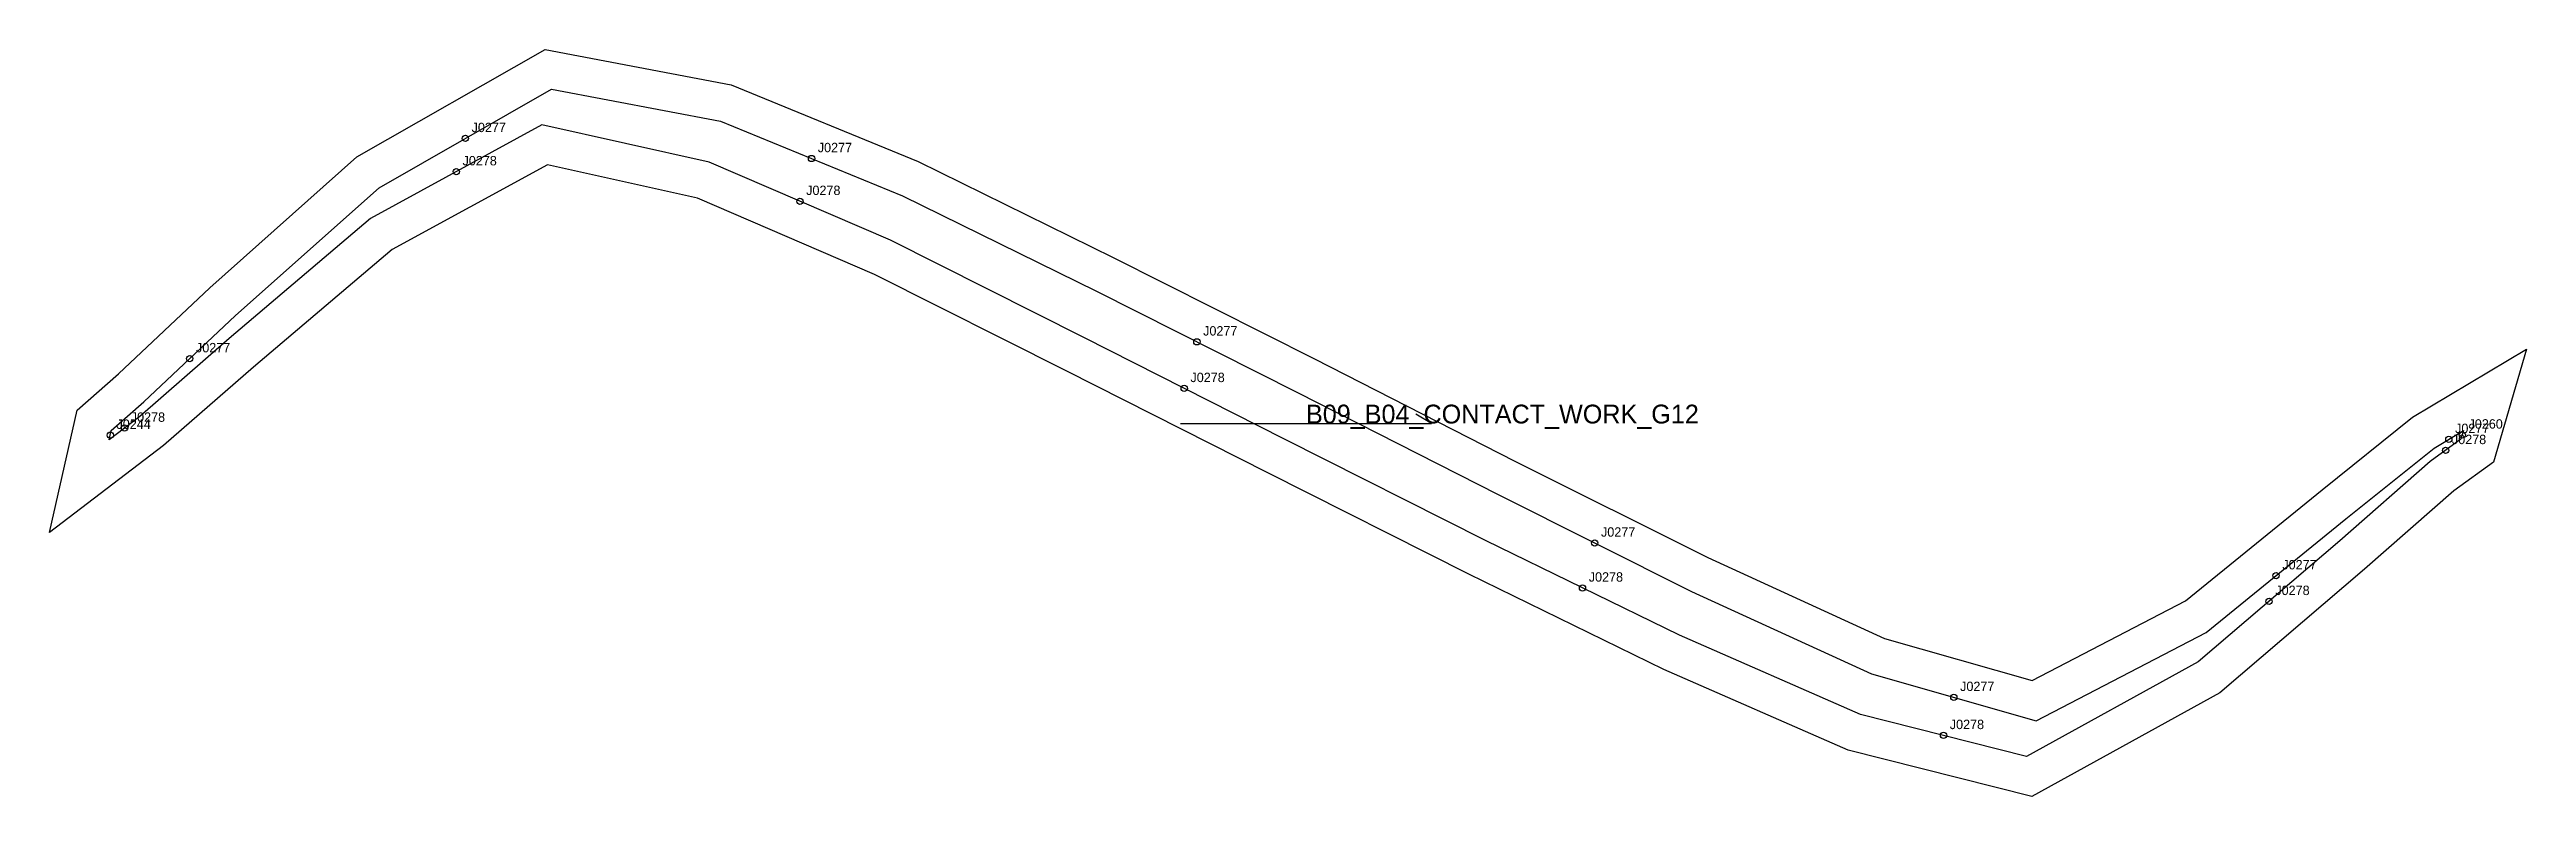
# Model space of a CAD drawing. Header units: millimetres. Extents: x -20 to 770, y -117 to 122.
import ezdxf

# ---------------------------------------------------------------- set-up
doc = ezdxf.new("R2010")
doc.units = ezdxf.units.MM
for name, color, linetype in [('CUT', 1, 'Continuous'), ('GRAIN', 3, 'Continuous'), ('LABEL', 7, 'Continuous'), ('NOTCH', 2, 'Continuous'), ('SEW', 5, 'Continuous')]:
    doc.layers.add(name, color=color, linetype=linetype)

msp = doc.modelspace()

# ---------------------------------------------------------------- linework, layer by layer
at = {"layer": 'CUT'}
msp.add_lwpolyline([(-10.84, 6.44), (2.34, 18.05), (31.48, 45.53), (78.36, 87.24), (138.34, 121.51), (197.74, 110.24), (257.35, 85.8), (319.57, 55.17), (383.74, 22.86), (447.74, -9.74), (509.21, -40.47), (565.61, -66.35), (612.71, -79.71), (661.62, -54.3), (705.25, -18.88), (734.04, 4.27), (770.38, 25.94), (759.86, -10.1), (747.19, -19.29), (718.75, -44.23), (672.52, -83.72), (612.58, -116.72), (554.04, -101.94), (495.18, -76.21), (433.01, -45.86), (368.86, -13.46), (304.79, 18.91), (243.48, 49.78), (187.03, 74.1), (139.14, 84.78), (89.56, 57.71), (45.39, 20.24), (16.7, -4.8), (-19.7, -32.58), (-10.84, 6.44)], close=True, dxfattribs=at)
at = {"layer": 'GRAIN'}
for p, q in [((341.08, 2.25), (421.08, 2.25)), ((421.08, 2.25), (416.08, 5.25))]:
    msp.add_line(p, q, dxfattribs=at)
at = {"layer": 'NOTCH'}
for centre in [(112.93, 93.17), (223.36, 86.76), (110.04, 82.57), (219.65, 73.11), (25, 22.93), (346.27, 28.29), (342.23, 13.44), (4.22, 0.77), (-0.34, -1.48), (744.6, -6.35), (745.61, -2.81), (749.9, -1.4), (473.18, -35.87), (690.51, -46.3), (469.28, -50.21), (688.28, -54.48), (587.73, -85.1), (584.44, -97.24)]:
    msp.add_circle(centre, 1, dxfattribs=at)
at = {"layer": 'SEW'}
msp.add_lwpolyline([(0, 0), (10.42, 9.18), (39.58, 36.68), (85.4, 77.44), (140.45, 108.9), (194.31, 98.67), (252.42, 74.85), (314.22, 44.42), (378.32, 12.16), (442.33, -20.45), (504.02, -51.3), (561.45, -77.64), (614.02, -92.55), (668.23, -64.39), (712.79, -28.21), (740.9, -5.61), (750.31, 0), (749.49, -2.8), (739.7, -9.91), (710.9, -35.16), (665.66, -73.79), (610.93, -103.93), (557.94, -90.55), (500.22, -65.31), (438.35, -35.11), (374.27, -2.75), (310.2, 29.62), (248.56, 60.66), (190.75, 85.57), (137.35, 97.48), (82.73, 67.65), (37.56, 29.34), (9.11, 4.5), (-0.67, -2.96)], close=True, dxfattribs=at)

# ---------------------------------------------------------------- texts
at = {"layer": 'LABEL'}
for s, height, p in [('J0277', 3, (114.93, 95.17)), ('J0278', 3, (112.04, 84.57)), ('J0277', 3, (225.36, 88.76)), ('J0278', 3, (221.65, 75.11)), ('J0277', 3, (348.27, 30.29)), ('J0277', 3, (27, 24.93)), ('J0278', 3, (344.23, 15.44)), ('B09_B04_CONTACT_WORK_G12', 6, (381.08, 2.25)), ('J0244', 3, (1.66, 0.52)), ('J0278', 3, (6.22, 2.77)), ('J0277', 3, (747.61, -0.81)), ('J0260', 3, (751.9, 0.6)), ('J0278', 3, (746.6, -4.35)), ('J0277', 3, (475.18, -33.87)), ('J0278', 3, (471.28, -48.21)), ('J0277', 3, (692.51, -44.3)), ('J0278', 3, (690.28, -52.48)), ('J0277', 3, (589.73, -83.1)), ('J0278', 3, (586.44, -95.24))]:
    msp.add_text(s, height=height, dxfattribs=at).set_placement(p)

doc.saveas('drawing.dxf')
